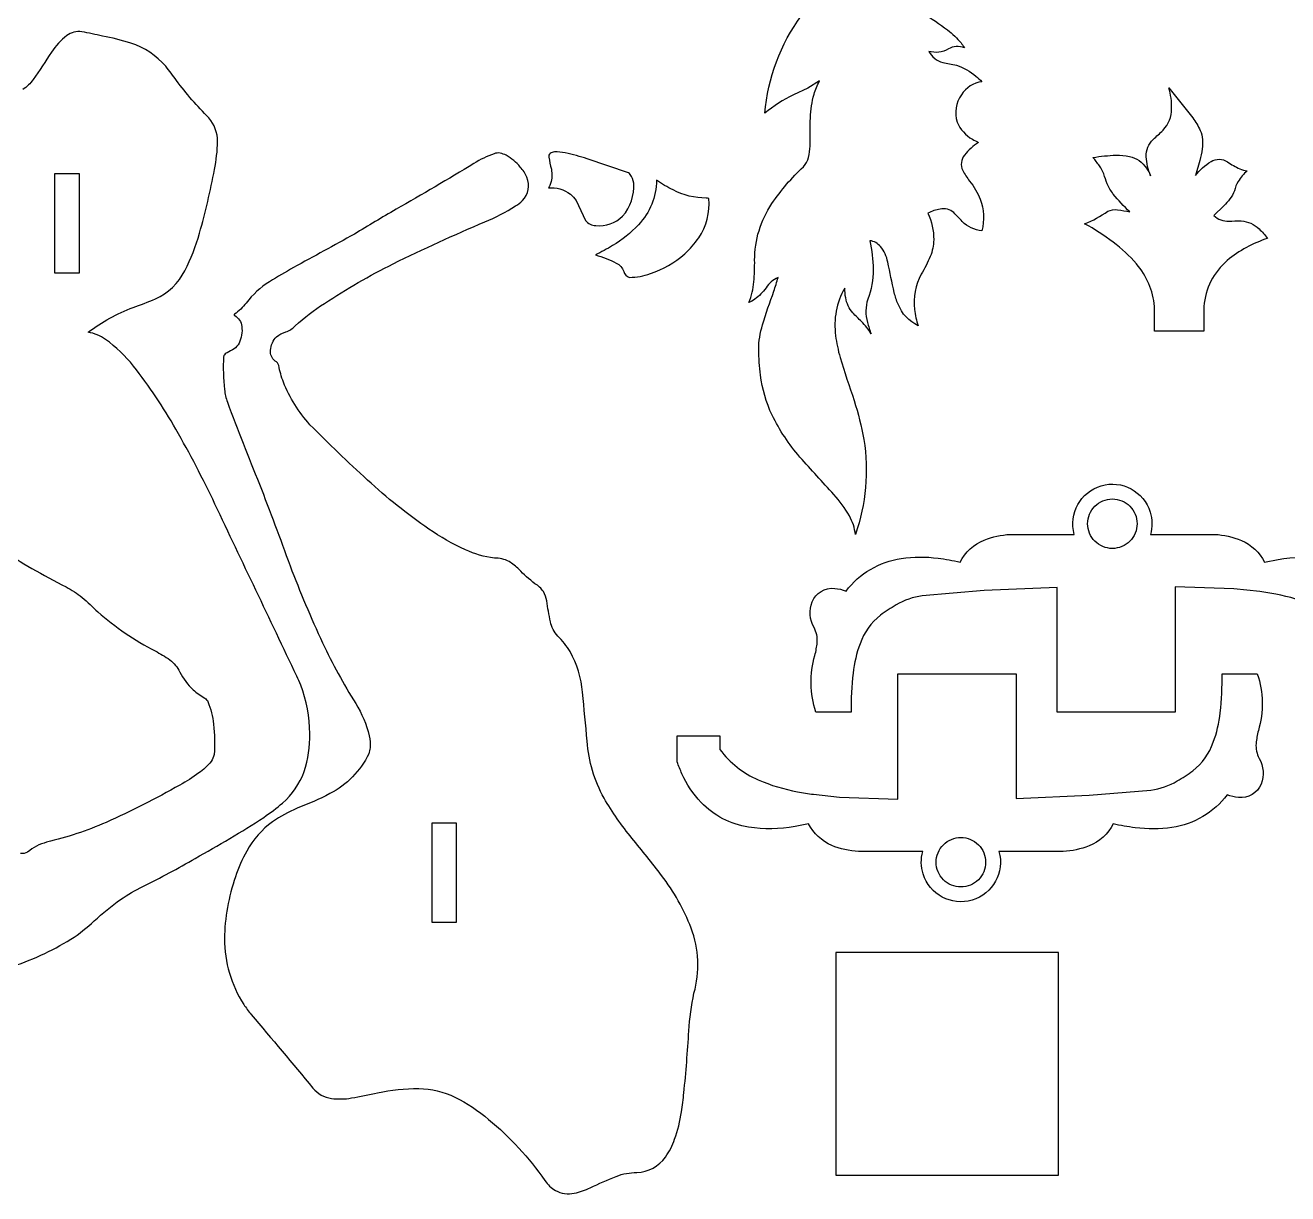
# Model space of a CAD drawing. Extents: x -367 to 392, y -253 to 380.
# Drawn here: x -72.6 to 80.5, y -244 to -102.3 of the extents above; entities that cross this region are included whole.
import ezdxf

# ---------------------------------------------------------------- set-up
doc = ezdxf.new("R2010")
doc.units = 0
doc.header["$MEASUREMENT"] = 0
doc.layers.get('0').update_dxf_attribs({"linetype": 'CONTINUOUS'})

msp = doc.modelspace()

# ---------------------------------------------------------------- linework, layer by layer
for points in [[(36.29, -100.82, -0.015351), (39.29, -102.88, -0.055443), (40.92, -104.46, -0.026995), (41.33, -105.04, 0.229102), (39.38, -105.19, -0.208807), (37.01, -105.48, 0.204628), (38.71, -106.82, -0.016988), (40.35, -107.16, -0.107431), (42.72, -108.49, -0.022475), (43.45, -109.16, 0.218712), (40.97, -110.73, 0.242792), (40.46, -114.06, 0.171211), (42.3, -116.13, 0.034263), (43.04, -116.51, 0.079498), (41.34, -118.05, 0.288426), (41.12, -119.92, 0.058521), (41.96, -121.2, -0.0702), (43.25, -123.41, -0.147236), (43.46, -127.23, -0.181166), (41.04, -126.1, 0.021509), (40.03, -125.03, 0.230598), (38.39, -124.6, 0.065123), (36.91, -125.08, -0.102302), (37.61, -128.32, -0.091665), (37.19, -130.34, -0.024357), (36.1, -132.51, 0.156722), (35.29, -136.78, 0.053485), (35.72, -138.74, -0.192414), (33.29, -136.13, -0.043722), (32.82, -134.72, -0.004509), (32.04, -131.04, 0.118447), (31.16, -129.14, 0.179303), (29.86, -128.43, -0.045794), (30.26, -131.93, -0.090782), (29.61, -135.53, 0.149509), (29.57, -138.34, 0.02609), (30.02, -139.73, 0.066918), (28.85, -138.23, -0.012755), (27.79, -137.18, -0.141985), (26.93, -135.36, -0.037855), (26.81, -134.18, 0.165969), (25.71, -139.95, 0.039609), (26.25, -142.58, 0.008308), (27.96, -147.82, -0.030814), (29.13, -152.53, -0.124766), (28.11, -164.06, 0.102562), (27.38, -161.81, 0.056957), (25.5, -159.22, -0.00545), (21.38, -154.66, -0.063267), (18.01, -149.59, -0.079245), (16.61, -144.73, -0.027955), (16.38, -141.63, -0.072759), (16.85, -138.65, -0.014972), (18.22, -134.55, 0.011768), (18.74, -132.9, 0.164845), (17.28, -134.16, -0.068298), (15.91, -135.53, -0.044943), (15.2, -135.93, 0.076702), (15.8, -133.41, 0.025079), (15.89, -130.81, -0.150388), (17.98, -123.94, -0.05506), (21.81, -119.46, 0.123663), (22.42, -118.34, 0.057019), (22.62, -116.96, -0.011127), (22.65, -113.54, -0.053994), (23.09, -110.67, -0.057119), (23.76, -109.07), (22.34, -109.92), (20.59, -110.74, 0.059006), (17.14, -112.99, -0.138745), (21.57, -101.14, 0.003131)], [(-74.55, -216.55, 0.06409), (-67.02, -213.12, 0.047462), (-64.2, -210.91, -0.03057), (-61, -208.31, -0.031108), (-58.29, -206.72, 0.01828), (-51.95, -203.33, 0.017587), (-43.63, -198.35, 0.027584), (-41.36, -196.62, 0.123049), (-38.73, -192.81, 0.081136), (-38.06, -188.2, 0.090106), (-39.15, -182.31, 0.018928), (-39.62, -181.25, -0.000508), (-49.55, -160.37, 0.018697), (-54.29, -151.29, 0.035354), (-59.44, -143.63, 0.06546), (-62.82, -140.4, 0.096465), (-64.93, -139.52, -0.069768), (-59.49, -136.53, 0.011863), (-56.78, -135.5, 0.168714), (-53.2, -132.08, 0.05114), (-51.42, -127.52, 0.019508), (-49.6, -119.81, 0.03904), (-49.23, -116.4, 0.178461), (-50.3, -113.54, -0.034466), (-54.23, -109, 0.021976), (-55.52, -107.29, 0.137779), (-59.75, -104.48, 0.031604), (-63.2, -103.62, 0.007114), (-65.7, -103.09, 0.189702), (-67.53, -103.56, 0.082574), (-69.38, -105.58, -0.009721), (-71.6, -108.89, -0.099403), (-72.86, -110.09, -0.318601)], [(83.84, -172.74, 0.059209), (79.09, -171.3, 0.014857), (77.15, -170.98), (73.98, -170.65), (66.9, -170.4), (66.9, -185.58), (52.56, -185.58), (52.56, -170.48), (43.71, -170.86), (36.22, -171.49, 0.102498), (33.04, -172.6, 0.030753), (31.14, -173.84, 0.139466), (28.67, -177.3, 0.060508), (27.83, -180.86, 0.03116), (27.59, -185.58), (23.33, -185.58, -0.157017), (23.2, -178.71, 0.035516), (23.48, -177.14, 0.137176), (23.1, -175.34, -0.223614), (22.85, -172.22, -0.331307), (25.6, -170.59, -0.077138), (26.97, -170.91, -0.196321), (33.67, -166.97, -0.070369), (38.13, -166.93, -0.029269), (40.81, -167.41, -0.181597), (43.73, -164.73, -0.07802), (46.87, -164.04), (54.65, -164.05, -0.41005), (57.91, -158.15, -0.41005), (63.85, -161.33, -0.144558), (63.89, -164.05), (71.67, -164.04, -0.081978), (74.93, -164.78, -0.173701), (77.73, -167.41), (79.38, -167.08, -0.082916), (85.02, -166.99, -0.161544)], [(-78.61, -162.6, 0.089508), (-71.76, -168.19, 0.007521), (-67.61, -170.42, -0.046189), (-65.66, -171.68, -0.011503), (-63.76, -173.44, 0.061887), (-56.81, -178.18, -0.031072), (-55.02, -179.25, -0.123828), (-53.83, -180.74, 0.080541), (-52.21, -182.89, 0.042401), (-50.78, -183.91, -0.144644), (-50.41, -184.32, -0.077141), (-49.73, -187.06, -0.053762), (-49.66, -190.74, -0.122103), (-50.03, -191.59, -0.062569), (-51.5, -192.97, -0.037214), (-53.82, -194.44, -0.02424), (-62.75, -198.97, -0.042548), (-69.97, -201.37, 0.113695), (-72.27, -202.58, -0.154666), (-73.13, -202.72, 0.061744)]]:
    msp.add_lwpolyline(points, format="xyb")
for points in [[(70.37, -139.4), (64.37, -139.4), (64.37, -136.4, 0.155993), (62.19, -131.24, 0.059057), (59.36, -128.62, 0.034888), (55.91, -126.37, 0.064905), (58.71, -124.87, -0.160834), (59.91, -124.69, -0.027636), (61.37, -124.94, -0.027834), (59.38, -122.78, -0.052141), (58.63, -121.53, -0.010474), (58.22, -120.34, 0.056999), (57.7, -119.37, 0.025774), (56.92, -118.34, -0.033934), (59.72, -118.07, -0.043905), (61.34, -118.21, -0.197847), (63.4, -119.64, -0.035469), (63.91, -120.55, -0.078536), (63.37, -118.25, -0.213048), (64.23, -116.15, 0.006121), (65.41, -115.04, 0.193622), (66.46, -112.43, 0.070609), (66.13, -109.88), (69.03, -113.55, -0.051065), (69.92, -115.06, -0.140689), (70.16, -117.31, -0.030493), (69.87, -118.71), (69.34, -120.53, -0.078778), (71.23, -118.82, -0.283428), (73.22, -118.87, 0.038645), (74.73, -119.72, 0.063253), (75.6, -119.96, 0.062618), (74.52, -121.25, 0.068712), (74.08, -122.38, -0.078977), (73.52, -123.37, -0.028202), (72.79, -124.22), (71.59, -125.39, 0.204637), (73.39, -126.07, -0.025175), (74.89, -126.03, -0.177492), (77.07, -127.01, -0.048942), (78.09, -128.15, 0.092215), (73.2, -130.83, 0.199609), (70.37, -136.4)], [(-14.95, -117.81, 0.134651), (-15.7, -117.9, 0.055888), (-18.16, -119.07, -0.007734), (-27.6, -124.63, 0.003779), (-32.64, -127.63, -0.002321), (-40.04, -131.69, 0.009971), (-42.94, -133.41, 0.094813), (-45.76, -136, -0.062206), (-47.19, -137.36, 0.416235), (-47.16, -137.52, -0.231713), (-46.3, -138.83, -0.140587), (-46.63, -140.86, -0.115779), (-47.23, -141.55, -0.039988), (-48.09, -142.02, 0.162249), (-48.47, -142.37, 0.104471), (-48.51, -142.5, 0.039751), (-48.4, -146.48, 0.049505), (-48.05, -148.01, 0.008144), (-44.16, -157.95, -0.005707), (-40.45, -167.85, 0.017775), (-36.5, -177.2, 0.027389), (-32.49, -184.55, -0.081514), (-30.85, -188.48, -0.076113), (-30.74, -189.91, -0.052898), (-30.9, -190.65, -0.158668), (-35.61, -195.48, -0.028819), (-39.6, -197.25, 0.048017), (-42.57, -198.88, 0.110914), (-45.7, -202.45, 0.052429), (-47.06, -205.55, 0.081677), (-48.4, -213.09, 0.143639), (-46.07, -221.03, 0.028628), (-45.17, -222.25, -0.002825), (-37.67, -231.18, 0.185322), (-35.43, -232.44, 0.073426), (-33.01, -232.38, 0.014938), (-29.83, -231.75, -0.057137), (-24.85, -231.24, -0.107587), (-20.45, -232.27, -0.056916), (-16.37, -234.97, -0.066558), (-9.54, -242.39, 0.112387), (-8.26, -243.6, 0.182857), (-5.98, -243.91, 0.072292), (-4.04, -243.26, -0.014094), (-0.9, -241.88, -0.099021), (1.62, -241.43, 0.227521), (5.08, -239.54, 0.073124), (6.18, -237.38, 0.049073), (7.02, -234.05, 0.014518), (7.31, -231.76, 0.010676), (7.91, -224.24, -0.035375), (8.53, -219.68, 0.162659), (8.18, -211.78, 0.071364), (4.61, -205.41, 0.014173), (1.01, -200.89, -0.039247), (-2.37, -196.02, -0.109261), (-4.41, -189.12, -0.002472), (-4.98, -183.19, 0.103092), (-6.49, -178.25, 0.071633), (-7.99, -176.37, -0.12856), (-8.88, -174.63, -0.012507), (-9.33, -172.1, 0.088868), (-9.73, -170.98, 0.135613), (-10.76, -170.03, -0.02949), (-12.71, -168.27, 0.055604), (-13.89, -167.34, 0.142635), (-15.67, -166.93, -0.076115), (-19.19, -165.91, -0.046171), (-23.63, -163.39, -0.034308), (-31.07, -157.45, -0.01178), (-38.03, -150.74, -0.088827), (-41.25, -145.58, -0.053821), (-41.81, -143.56, 0.220543), (-42.25, -143.02, -0.271486), (-42.82, -141.72, -0.178573), (-42.08, -140.07, -0.118043), (-40.95, -139.5, 0.114176), (-39.83, -138.76, -0.041757), (-36.28, -136.04, -0.029481), (-27.93, -131.23, -0.015622), (-16.81, -126.15, 0.042758), (-13.1, -124.22, 0.03021), (-12.27, -123.57, 0.309283), (-11.74, -120.75, 0.097888), (-12.53, -119.5, 0.092614), (-14.25, -118.08, 0.049196)], [(-9.11, -122.02, -0.183194), (-6.46, -122.78, -0.084417), (-5.77, -123.56), (-4.62, -125.97, 0.212813), (-3.38, -126.61, 0.215186), (-0.12, -125.47, 0.196451), (1.23, -121.47, 0.13858), (0.8, -120.41, 0.05227), (0.58, -120.2), (-4.4, -118.51, 0.026396), (-7.08, -117.79, 0.046394), (-8.39, -117.67, 0.126505), (-8.92, -117.85, 0.260516), (-9.06, -118.3, 0.030325), (-8.76, -119.77, -0.120695), (-8.85, -121.48, -0.059926)], [(-3.41, -130.16, -0.051144), (-0.9, -131.14, -0.180035), (0.04, -132.18, 0.282704), (0.7, -132.88, 0.088241), (3.25, -132.42, 0.096354), (7.41, -130.03, 0.052748), (9.12, -128.08, 0.170335), (10.33, -123.32, 0.064316), (10.03, -123.27, -0.12136), (6, -122.28, -0.032246), (3.99, -121.1, -0.190005), (1.81, -126.49, -0.073461), (-1.34, -129.03, -0.021836)], [(56.27, -162.75, -0.414214), (59.27, -159.75, -0.414214), (62.27, -162.75, -0.414214), (59.27, -165.75, -0.414214)], [(47.61, -196.06), (56.46, -195.68), (63.95, -195.05, 0.102498), (67.13, -193.94, 0.030753), (69.03, -192.7, 0.139463), (71.51, -189.24, 0.060508), (72.34, -185.68, 0.03116), (72.58, -180.96), (76.84, -180.96, -0.157017), (76.97, -187.83, 0.035516), (76.69, -189.4, 0.137176), (77.07, -191.2, -0.223621), (77.32, -194.32, -0.331308), (74.57, -195.95, -0.077104), (73.2, -195.63, -0.196318), (66.5, -199.57, -0.070369), (62.04, -199.61, -0.029269), (59.36, -199.13, -0.181597), (56.44, -201.81, -0.07802), (53.3, -202.5), (45.52, -202.49, -0.410057), (42.27, -208.39, -0.410057), (36.32, -205.21, -0.144618), (36.28, -202.49), (28.5, -202.5, -0.081972), (25.24, -201.76, -0.1737), (22.44, -199.13), (20.79, -199.46, -0.082918), (15.15, -199.55, -0.161538), (9.4, -196.55, -0.087482), (7.08, -193.07, -0.023846), (6.49, -191.63), (6.49, -188.46), (11.67, -188.46), (11.67, -190.13, 0.131683), (16.33, -193.8, 0.059213), (21.08, -195.24, 0.01485), (23.02, -195.56), (26.19, -195.89), (33.27, -196.14), (33.27, -180.96), (47.61, -180.96)], [(43.9, -203.79, -0.414214), (40.9, -206.79, -0.414214), (37.9, -203.79, -0.414214), (40.9, -200.79, -0.414214)]]:
    msp.add_lwpolyline(points, format="xyb", close=True)
for points in [[(-66, -120.32), (-69, -120.32), (-69, -132.32), (-66, -132.32)], [(-23.26, -211.05), (-20.26, -211.05), (-20.26, -199.05), (-23.26, -199.05)], [(52.72, -214.72), (25.72, -214.72), (25.72, -241.72), (52.72, -241.72)]]:
    msp.add_lwpolyline(points, close=True)

doc.saveas('drawing.dxf')
